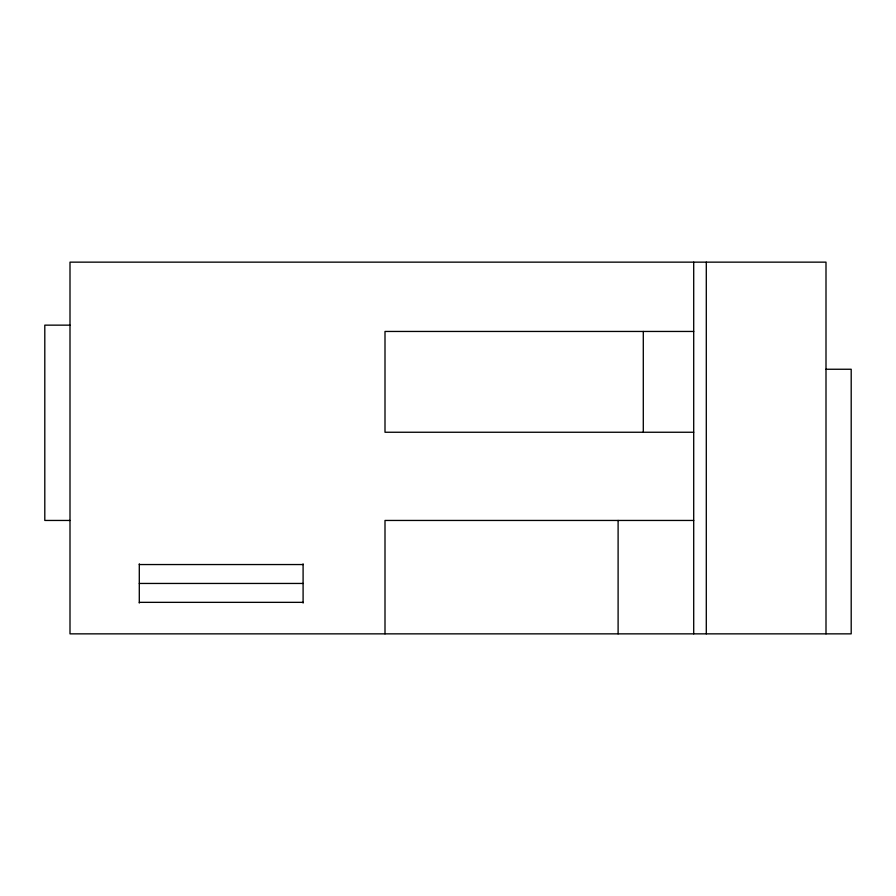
<?xml version="1.0" encoding="UTF-8"?>
<svg xmlns="http://www.w3.org/2000/svg" width="896" height="896" viewBox="0 0 896 896"><rect width="100%" height="100%" fill="white"/><g stroke="black" fill="none" stroke-linecap="round" stroke-linejoin="round"><path stroke-width="1.34" d="M70 325.147L44.8 325.147L44.8 520.453L70 520.453M693.706 331.453L385 331.453L385 432.253L693.706 432.253M826 369.253L851.2 369.253L851.2 633.853L70 633.853L70 262.147L826 262.147L826 633.853M693.706 520.453L385 520.453L385 633.853M139.294 564.547L303.094 564.547M139.294 583.453L303.094 583.453M139.294 602.347L303.094 602.347M706.294 262.147L706.294 633.853M693.706 262.147L693.706 633.853M643.294 331.453L643.294 432.253M618.106 520.453L618.106 633.853M303.094 563.853L303.094 603.053M139.294 563.853L139.294 603.053"/></g></svg>
